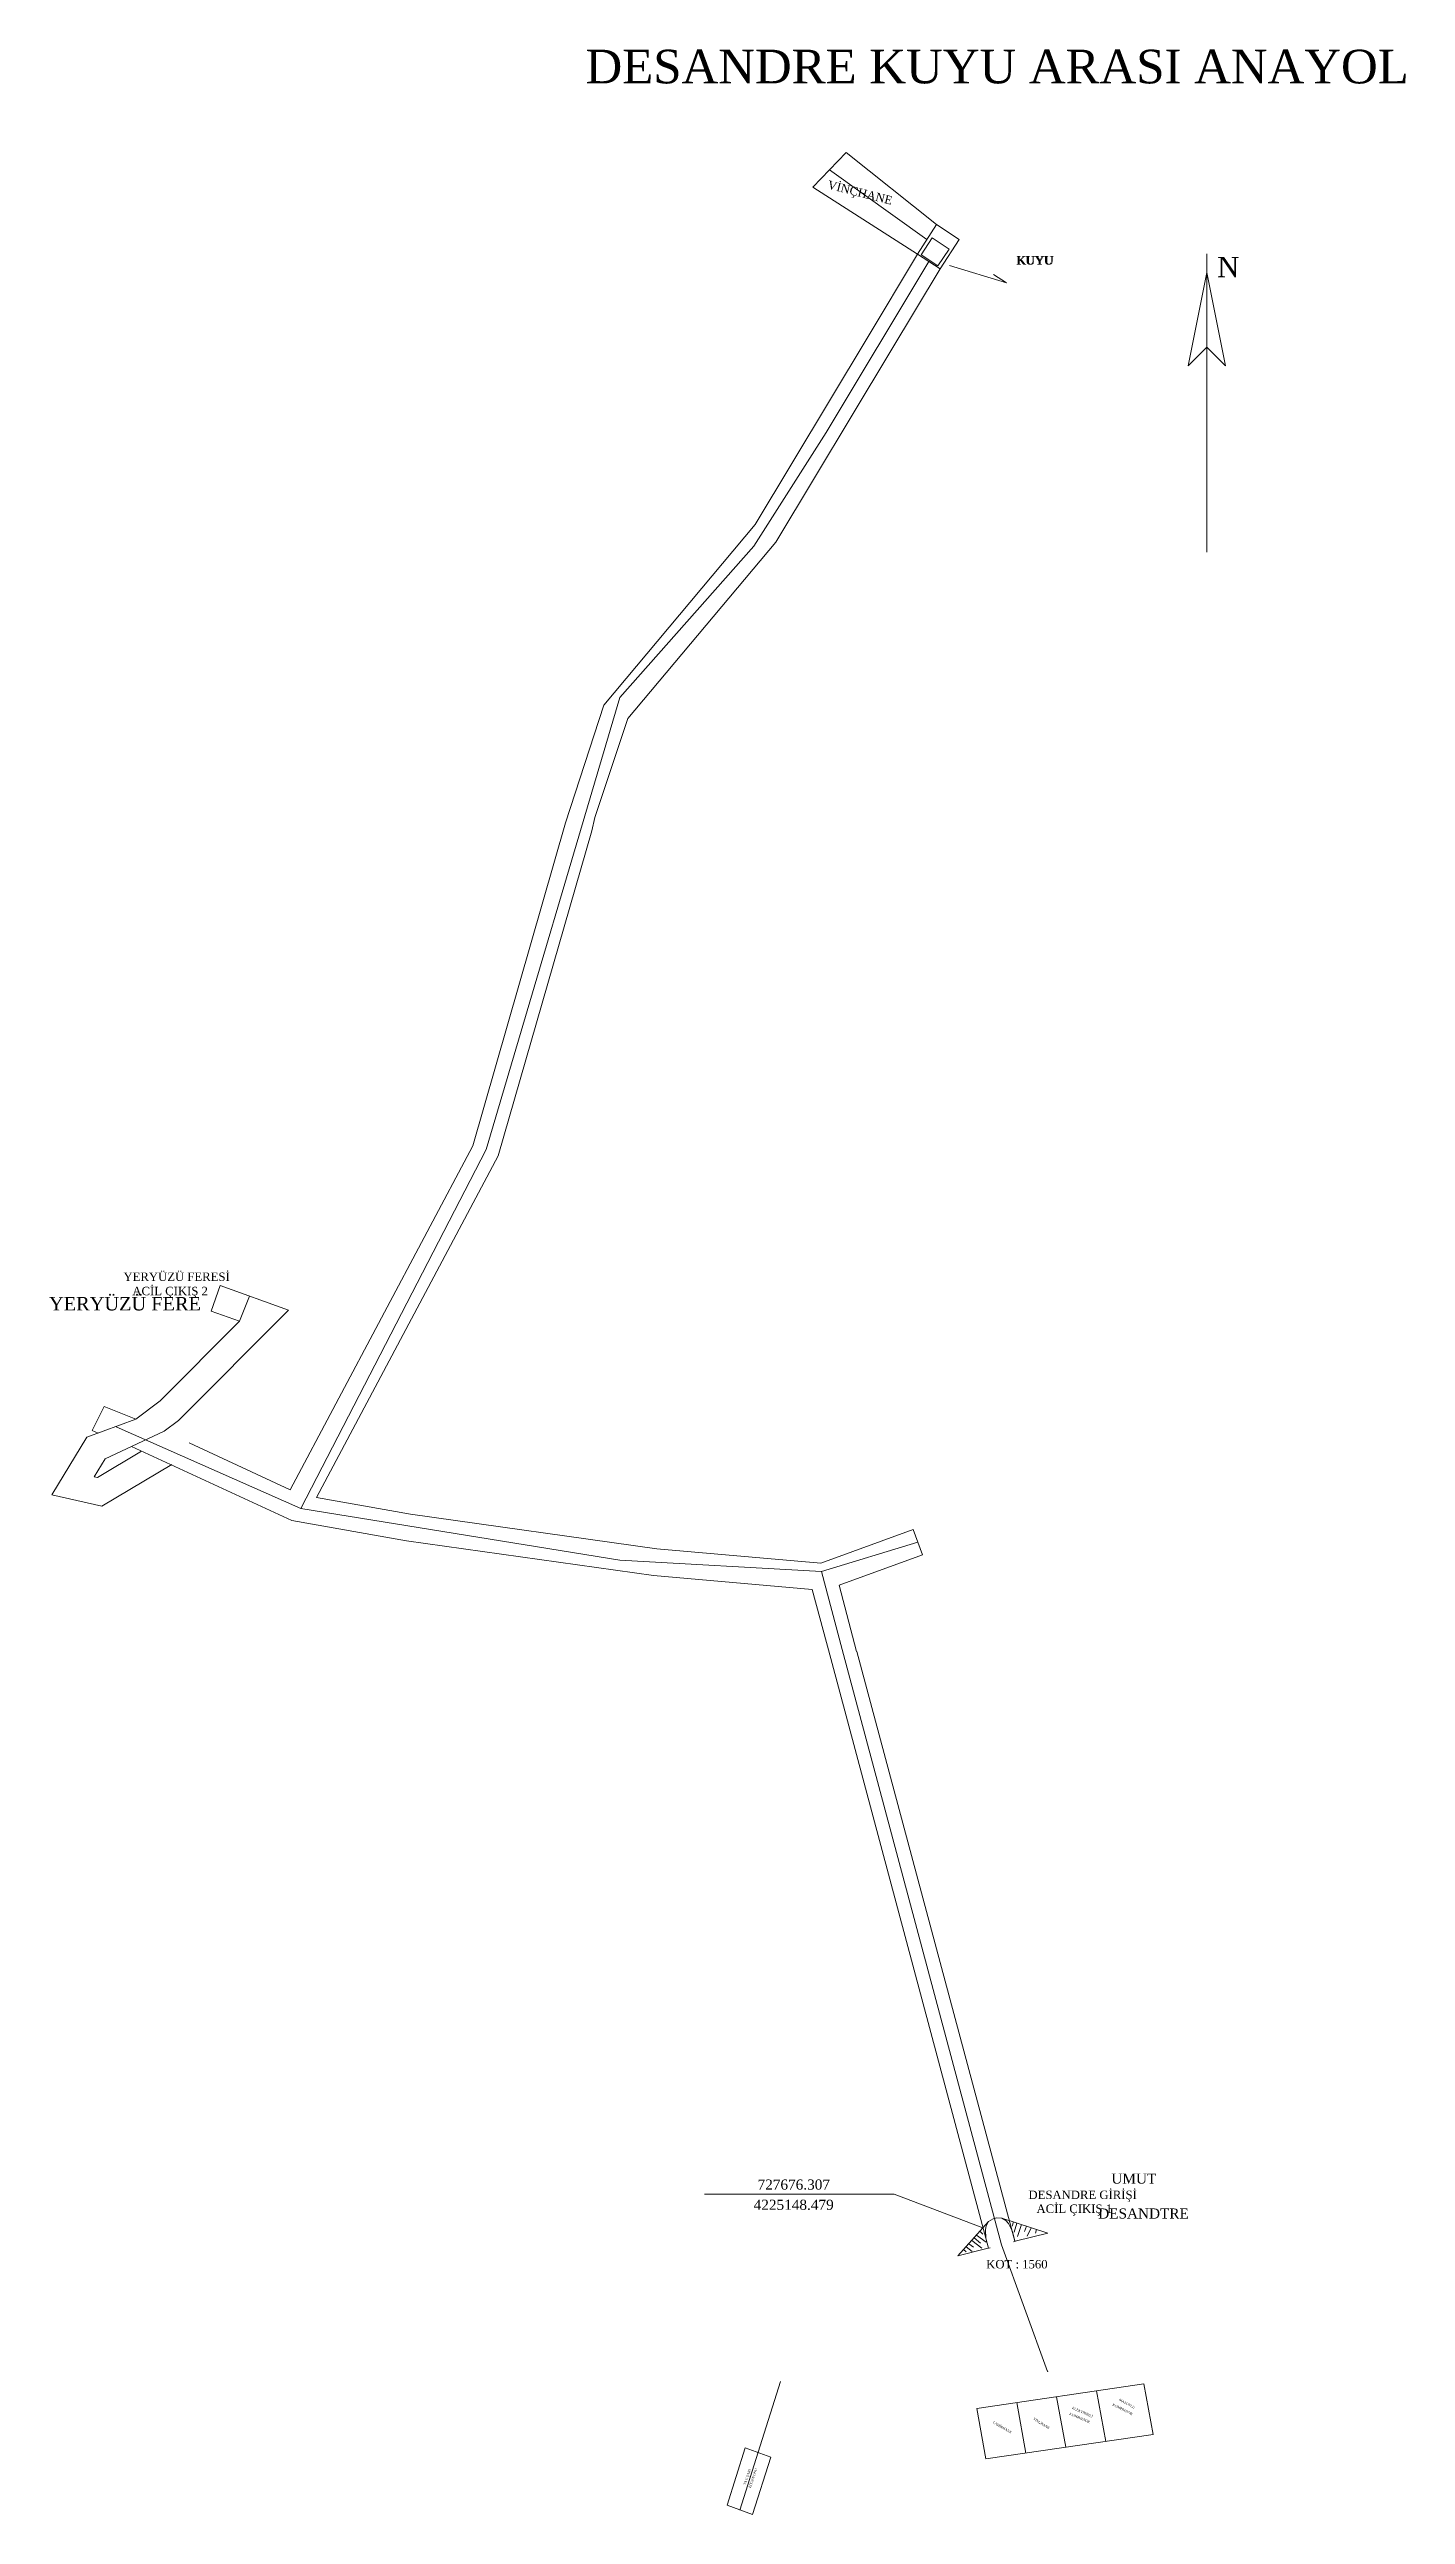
# Model space of a CAD drawing. Header units: millimetres. Extents: x 727604 to 727705, y 4225131 to 4225314.
import ezdxf

# ---------------------------------------------------------------- set-up
doc = ezdxf.new("R2010")
doc.units = ezdxf.units.MM
for name, color, linetype, lineweight in [('BINA', 219, 'Continuous', 0), ('GEOFENCE', 3, 'Continuous', 0), ('INIT_COORD', 5, 'Continuous', 0), ('KESITTT', 18, 'Continuous', 0), ('KUYU', 171, 'Continuous', 0), ('KUYU_ANA_YOL', 89, 'Continuous', 0), ('YERYUZU_FERE', 6, 'Continuous', 0)]:
    doc.layers.add(name, color=color, linetype=linetype, lineweight=lineweight)
doc.layers.add('TEXT', color=7, linetype='Continuous')
doc.styles.get("Standard").update_dxf_attribs({"font": 'TIMES.TTF'})

# ---------------------------------------------------------------- blocks, each defined once
blk = doc.blocks.new('1')
at = {"layer": 'KESITTT', "lineweight": 0}
for p, q in [((0, -11.08), (0, 11.08)), ((-1.38, 2.77), (0, 9.69)), ((0, 9.69), (1.38, 2.77)), ((0, 4.15), (-1.38, 2.77)), ((1.38, 2.77), (0, 4.15))]:
    blk.add_line(p, q, dxfattribs=at)

msp = doc.modelspace()

# ---------------------------------------------------------------- linework, layer by layer
at = {"layer": 'BINA', "lineweight": 0}
for p, q in [((727673.37, 4225139.18, 1560), (727685.78, 4225140.99, 1560)), ((727682.96, 4225136.73, 1560), (727682.27, 4225140.48, 1560)), ((727685.78, 4225140.99, 1560), (727686.47, 4225137.24, 1560)), ((727674.05, 4225135.43, 1560), (727673.37, 4225139.18, 1560)), ((727677.02, 4225135.86, 1560), (727676.34, 4225139.61, 1560)), ((727679.3, 4225140.04, 1560), (727679.99, 4225136.3, 1560)), ((727686.47, 4225137.24, 1560), (727674.05, 4225135.43, 1560))]:
    msp.add_line(p, q, dxfattribs=at)
at = {"layer": 'GEOFENCE'}
for p, q in [((727669.67, 4225300.21, 1540), (727662.44, 4225305.36, 1540)), ((727662.19, 4225285.86, 1540), (727669.81, 4225298.57, 1540)), ((727656.82, 4225277.42, 1540), (727662.19, 4225285.86, 1540)), ((727646.87, 4225266.2, 1540), (727656.82, 4225277.42, 1540)), ((727636.93, 4225232.64, 1540), (727646.87, 4225266.2, 1540)), ((727623.17, 4225205.99, 1540), (727636.93, 4225232.64, 1540)), ((727623.17, 4225205.99, 1540), (727609.45, 4225212.06, 1540)), ((727646.86, 4225202.15, 1539.99), (727623.17, 4225205.99, 1540)), ((727661.83, 4225201.31, 1540.05), (727668.99, 4225203.48, 1540)), ((727661.83, 4225201.31, 1540.05), (727646.86, 4225202.15, 1539.99)), ((727663.38, 4225195.51, 1539.82), (727661.83, 4225201.31, 1540.05)), ((727675.22, 4225151.33, 1560), (727663.38, 4225195.51, 1539.82)), ((727675.22, 4225151.33, 1560), (727678.63, 4225141.92, 1560)), ((727655.77, 4225131.63, 1560), (727658.8, 4225141.17, 1560))]:
    msp.add_line(p, q, dxfattribs=at)
at = {"layer": 'INIT_COORD'}
msp.add_point((727678.63, 4225141.92, 1560), dxfattribs=at)
at = {"layer": 'KUYU', "lineweight": 0}
for p, q in [((727671.35, 4225298.26, 1540), (727675.59, 4225296.99, 1540)), ((727675.59, 4225296.99, 1540), (727674.62, 4225297.61, 1540))]:
    msp.add_line(p, q, dxfattribs=at)
at = {"layer": 'KUYU', "lineweight": 0, "elevation": 1540}
for points in [[(727672.06, 4225300.21), (727670.38, 4225301.3), (727668.97, 4225299.11), (727670.65, 4225298.03), (727672.06, 4225300.21)], [(727670.06, 4225300.32), (727669.23, 4225299.07), (727670.49, 4225298.24), (727671.31, 4225299.49), (727670.06, 4225300.32)]]:
    msp.add_lwpolyline(points, close=True, dxfattribs=at)
at = {"layer": 'KUYU_ANA_YOL', "lineweight": 0}
for p, q in [((727661.2, 4225304.08, 1540), (727663.67, 4225306.65, 1540)), ((727663.67, 4225306.65, 1540), (727670.38, 4225301.3, 1540)), ((727661.2, 4225304.08, 1540), (727668.97, 4225299.11, 1540)), ((727665.22, 4225292.88, 1540), (727668.97, 4225299.11, 1540)), ((727666.98, 4225291.93, 1540), (727670.65, 4225298.03, 1540)), ((727656.91, 4225279.03, 1540), (727665.22, 4225292.88, 1540)), ((727658.44, 4225277.74, 1540), (727666.98, 4225291.93, 1540)), ((727645.66, 4225265.63, 1540), (727656.91, 4225279.03, 1540)), ((727647.45, 4225264.64, 1540), (727658.44, 4225277.74, 1540)), ((727642.82, 4225256.88, 1540), (727645.66, 4225265.63, 1540)), ((727644.99, 4225257.28, 1540), (727647.45, 4225264.64, 1540)), ((727635.95, 4225232.92, 1540), (727642.82, 4225256.88, 1540)), ((727637.82, 4225232.16, 1540), (727644.77, 4225256.29, 1540)), ((727622.36, 4225207.36, 1540), (727635.95, 4225232.92, 1540)), ((727624.32, 4225206.8, 1540), (727637.82, 4225232.16, 1540)), ((727608.55, 4225213.57, 1540), (727607.66, 4225211.77, 1540)), ((727607.66, 4225211.77, 1540), (727608.1, 4225211.59, 1540)), ((727610.9, 4225212.62, 1540), (727608.55, 4225213.57, 1540)), ((727610.58, 4225210.59, 1540), (727622.49, 4225205.09, 1540)), ((727613.01, 4225211.72, 1540), (727613.01, 4225211.72, 1540)), ((727622.36, 4225207.36, 1540), (727614.88, 4225210.85, 1540)), ((727631.32, 4225205.57, 1540), (727624.32, 4225206.8, 1540)), ((727631.01, 4225203.59, 1540), (727622.49, 4225205.09, 1540)), ((727649.6, 4225203, 1540), (727631.32, 4225205.57, 1540)), ((727649.37, 4225201.01, 1540), (727631.01, 4225203.59, 1540)), ((727661.8, 4225201.93, 1540), (727649.6, 4225203, 1540)), ((727661.8, 4225201.93, 1540), (727668.64, 4225204.42, 1540)), ((727669.33, 4225202.54, 1540), (727668.64, 4225204.42, 1540)), ((727661.15, 4225199.98, 1540), (727649.37, 4225201.01, 1540)), ((727663.14, 4225200.29, 1540), (727669.33, 4225202.54, 1540)), ((727662.52, 4225194.86, 1540), (727661.15, 4225199.98, 1540)), ((727664.45, 4225195.38, 1540), (727663.14, 4225200.29, 1540)), ((727676.21, 4225151.58, 1560), (727664.46, 4225195.37, 1540)), ((727674.24, 4225151.07, 1560), (727662.52, 4225194.85, 1540)), ((727674.25, 4225153.04, 1560), (727674.59, 4225153.26, 1560)), ((727674.59, 4225153.26, 1560), (727674.83, 4225153.33, 1560)), ((727674.83, 4225153.33, 1560), (727675.23, 4225153.3, 1560)), ((727675.23, 4225153.3, 1560), (727675.54, 4225153.12, 1560)), ((727675.23, 4225153.3, 1560), (727678.66, 4225152.18, 1560)), ((727671.97, 4225150.5, 1560), (727674.25, 4225153.04, 1560)), ((727672.78, 4225151.4, 1560), (727673.14, 4225151.14, 1560)), ((727673, 4225151.65, 1560), (727673.75, 4225151.08, 1560)), ((727673.17, 4225151.83, 1560), (727673.66, 4225151.44, 1560)), ((727673.35, 4225152.04, 1560), (727674.08, 4225151.51, 1560)), ((727673.61, 4225152.33, 1560), (727673.83, 4225152.11, 1560)), ((727674.01, 4225152.46, 1560), (727674.07, 4225152.73, 1560)), ((727674.01, 4225152.46, 1560), (727674.05, 4225151.81, 1560)), ((727674.05, 4225151.81, 1560), (727674.24, 4225151.07, 1560)), ((727674.07, 4225152.73, 1560), (727674.25, 4225153.04, 1560)), ((727675.54, 4225153.12, 1560), (727675.73, 4225152.91, 1560)), ((727675.73, 4225152.91, 1560), (727676.02, 4225152.32, 1560)), ((727676.1, 4225153.02, 1560), (727676, 4225152.71, 1560)), ((727676.02, 4225152.32, 1560), (727676.21, 4225151.58, 1560)), ((727676.33, 4225151.62, 1560), (727676.09, 4225151.55, 1560)), ((727676.36, 4225152.93, 1560), (727676.14, 4225152.27, 1560)), ((727676.21, 4225151.58, 1560), (727676.33, 4225151.62, 1560)), ((727676.21, 4225151.58, 1560), (727676.33, 4225151.62, 1560)), ((727676.33, 4225151.62, 1560), (727678.66, 4225152.18, 1560)), ((727676.7, 4225152.82, 1560), (727676.39, 4225151.93, 1560)), ((727677.07, 4225152.7, 1560), (727676.92, 4225152.31, 1560)), ((727677.4, 4225152.59, 1560), (727677.12, 4225151.96, 1560)), ((727677.82, 4225152.45, 1560), (727677.74, 4225152.19, 1560)), ((727671.97, 4225150.5, 1560), (727674.12, 4225151.04, 1560)), ((727672.39, 4225150.97, 1560), (727672.59, 4225150.8, 1560)), ((727672.58, 4225151.17, 1560), (727673.02, 4225150.83, 1560)), ((727674.12, 4225151.04, 1560), (727674.36, 4225151.1, 1560)), ((727674.24, 4225151.07, 1560), (727674.12, 4225151.04, 1560)), ((727674.12, 4225151.04, 1560), (727674.24, 4225151.07, 1560))]:
    msp.add_line(p, q, dxfattribs=at)
at = {"layer": 'KUYU_ANA_YOL'}
msp.add_line((727644.99, 4225257.28, 1540), (727644.77, 4225256.29, 1540), dxfattribs=at)
at = {"layer": 'TEXT', "lineweight": 0}
for p, q in [((727667.23, 4225155.09, 1560), (727653.16, 4225155.09, 1560)), ((727673.83, 4225152.58, 1560), (727667.23, 4225155.09, 1560))]:
    msp.add_line(p, q, dxfattribs=at)
at = {"layer": 'YERYUZU_FERE', "lineweight": 0}
for p, q in [((727616.5, 4225220.64, 1540), (727617.16, 4225222.53, 1540)), ((727617.16, 4225222.53, 1540), (727622.26, 4225220.71, 1540)), ((727618.62, 4225219.89, 1540), (727619.36, 4225221.75, 1540)), ((727612.71, 4225213.99, 1540), (727618.62, 4225219.89, 1540)), ((727622.26, 4225220.71, 1540), (727614.08, 4225212.52, 1540)), ((727618.62, 4225219.89, 1540), (727616.5, 4225220.64, 1540)), ((727610.9, 4225212.62, 1540), (727612.71, 4225213.99, 1540)), ((727607.28, 4225211.29, 1540), (727610.9, 4225212.62, 1540)), ((727614.08, 4225212.52, 1540), (727613.01, 4225211.72, 1540)), ((727604.67, 4225206.99, 1540), (727607.28, 4225211.29, 1540)), ((727611.34, 4225210.24, 1540), (727608.05, 4225208.28, 1540)), ((727608.64, 4225209.68, 1540), (727613.01, 4225211.72, 1540)), ((727607.82, 4225208.33, 1540), (727608.64, 4225209.68, 1540)), ((727608.05, 4225208.28, 1540), (727607.82, 4225208.33, 1540)), ((727613.59, 4225209.25, 1540), (727608.39, 4225206.16, 1540)), ((727608.39, 4225206.16, 1540), (727604.67, 4225206.99, 1540)), ((727654.82, 4225131.99, 1560), (727656.18, 4225136.25, 1560)), ((727656.18, 4225136.25, 1560), (727658.08, 4225135.55, 1560)), ((727658.08, 4225135.55, 1560), (727656.72, 4225131.29, 1560)), ((727656.72, 4225131.29, 1560), (727654.82, 4225131.99, 1560))]:
    msp.add_line(p, q, dxfattribs=at)

# ---------------------------------------------------------------- block references
at = {"layer": 'KESITTT', "lineweight": 0}
msp.add_blockref('1', (727690.46, 4225288.06, 1540), dxfattribs=at)

# ---------------------------------------------------------------- texts
at = {"layer": 'KUYU', "lineweight": 0}
msp.add_text('KUYU', height=0.625, dxfattribs=at).set_placement((727676.3, 4225298.34, 1540))
at = {"layer": 'TEXT', "lineweight": 0}
for s, height, p in [('DESANDRE KUYU ARASI ANAYOL', 2.5, (727644.31, 4225311.79, 1540)), ('KUYU', 0.625, (727676.37, 4225298.34, 1540)), ('N', 1.5, (727691.23, 4225297.4, 1540)), ('YERYÜZÜ FERESİ', 0.625, (727609.99, 4225222.88, 1540)), ('YERYÜZÜ FERE', 1, (727604.46, 4225220.69, 1540)), ('ACİL ÇIKIŞ 2', 0.625, (727610.65, 4225221.82, 1540)), ('727676.307', 0.75, (727657.09, 4225155.42, 1560)), ('DESANDRE GİRİŞİ', 0.625, (727677.21, 4225154.72, 1560)), ('UMUT', 0.75, (727683.37, 4225155.86, 1560)), ('4225148.479', 0.75, (727656.8, 4225153.92, 1560)), ('ACİL ÇIKIŞ 1', 0.625, (727677.81, 4225153.69, 1560)), ('DESANDTRE', 0.75, (727682.39, 4225153.27, 1560)), ('KOT : 1560', 0.625, (727674.07, 4225149.57, 1560))]:
    msp.add_text(s, height=height, dxfattribs=at).set_placement(p)
for s, height, rotation, p in [('VİNÇHANE', 0.625, 345.711, (727662.24, 4225303.99, 1540)), ('KOMPRESÖR', 0.175, 336.822, (727680.23, 4225138.71, 1560)), ('ELEKTİRİKLİ', 0.175, 335.9966, (727680.44, 4225139.15, 1560)), ('KOMPRESÖR', 0.175, 333.0797, (727683.43, 4225139.4, 1560)), ('MAZOTLU', 0.175, 332.0251, (727683.91, 4225139.76, 1560)), ('TAMİRHANE', 0.175, 330.7383, (727674.52, 4225138.09, 1560)), ('VİNÇHANE', 0.175, 327.8531, (727677.53, 4225138.37, 1560)), ('TAG ŞARJ ', 0.175, 71.0546, (727656.2, 4225133.48, 1560)), ('İSTASYONU', 0.175, 71.2612, (727656.59, 4225133.26, 1560))]:
    msp.add_text(s, height=height, rotation=rotation, dxfattribs=at).set_placement(p)

doc.saveas('drawing.dxf')
